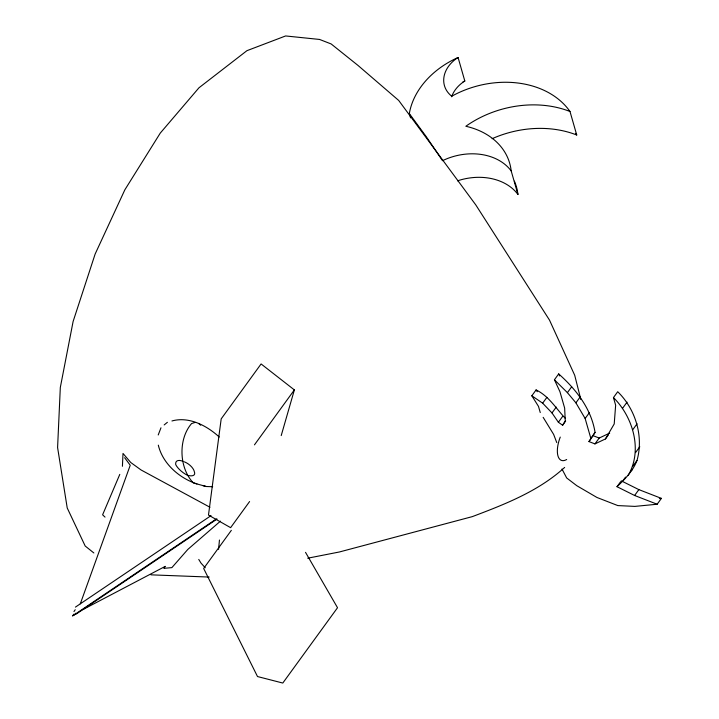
<?xml version="1.0" encoding="UTF-8"?>
<svg xmlns="http://www.w3.org/2000/svg" width="719" height="719" viewBox="0 0 719 719"><rect width="100%" height="100%" fill="white"/><g stroke="black" fill="none" stroke-linecap="round" stroke-linejoin="round"><path stroke-width="1.08" d="M218.567 549.352L219.457 540.032M122.419 466.289L123.003 453.446L130.777 462.524L141.068 469.974L209.975 507.255M628.217 475.259C642.903 450.4 633.035 416.903 613.46 397.589L617.711 391.729C635.488 409.021 643.865 436.406 636.998 460.448C632.972 471.017 625.027 479.061 616.992 486.7L634.607 495.481L657.148 504.235L661.408 498.384L638.858 489.621L621.252 480.84M158.216 434.977L160.975 427.796M281.219 435.57L294.368 389.914L261.096 363.949L221.191 418.88L208.483 515.083L230.61 527.665L249.583 501.556M80.294 603.843L130.229 465.256L124.648 457.706M119.794 474.378L102.601 514.813L105.019 517.105M608.472 434.779L605.425 438.958L594.946 443.902L588.978 441.583L595.053 432.38C591.252 408.743 576.135 389.41 558.681 373.916L554.43 379.767L559.966 391.765L564.649 408.095L565.269 420.912L562.618 425.235L558.384 422.26L551.994 412.94L542.656 403.17L531.835 395.792L536.086 389.932C548.84 396.016 556.012 408.518 565.179 418.188M588.978 441.583L595.053 432.38M605.425 438.958L614.215 423.949L615.644 405.21L613.46 397.589M73.976 611.554L75.225 609.721M164.193 567.92L165.271 566.356L82.622 609.73M73.823 614.188L72.511 615.985L216.356 518.956M254.463 444.845L294.368 389.914M231.347 530.343L203.657 568.459L257.51 676.543L282.801 683.05L337.526 607.726L305.521 552.345M542.656 403.17L546.916 397.319M551.994 412.94L556.245 407.089M590.802 438.231L585.14 418.494L575.901 402.838L567.408 392.646L571.668 386.795M558.384 422.26L562.644 416.409M575.901 402.838L580.161 396.978M562.618 425.235L565.655 421.046M585.14 418.494L589.4 412.634M594.946 443.902L599.197 438.051L609.685 433.108M622.798 407.988L627.058 402.137M632.828 429.638L637.079 423.788M635.533 452.602L639.784 446.742M616.992 486.7L620.641 481.676M632.747 466.307L636.998 460.448M623.121 480.463L625.548 477.11M634.607 495.481L638.858 489.621M74.363 615.024L75.711 613.235M631.012 470.891L632.477 469.408M220.454 521.14L187.83 549.415L171.868 567.624L163.905 568.334M564.649 467.422C538.432 491.302 504.99 504.262 472.284 516.637L339.44 551.967L307.696 558.205M164.175 424.929L167.383 422.314M75.432 607.115L211.035 515.64M76.214 614.053L217.066 519.028M195.083 422.43L191.596 423.545C177.997 439.21 179.022 468.051 193.366 482.943L206.218 486.511L212.671 486.736M171.949 420.966C188.971 416.193 206.883 425.648 219.232 437.008M659.341 498.582L661.408 498.384M657.148 504.235L634.859 506.392L617.828 505.583L596.941 497.467L576.764 485.676L566.662 477.946L561.988 469.013M209.175 577.06L151.017 574.841M196.916 483.932C179.31 478.117 162.71 463.719 158.315 445.151M202.785 485.559L206.218 486.511M593.229 435.732L599.197 438.051M93.856 552.956L85.193 546.018L67.227 508L57.592 447.551L60.315 387.478L73.113 321.474L95.133 254.05L124.863 189.789L160.274 133.087L198.965 87.79L246.932 50.681L285.623 35.95L319.56 39.446L331.153 43.949L358.017 65.447L398.694 100.444L475.807 204.942L549.505 320.108L574.706 375.264L580.844 399.512M198.633 423.41L200.664 425.217M554.43 379.767L567.408 392.646M205.239 567.758L201.023 563.121L198.759 559.427M451.631 96.786A32.409 24.976 -16 0 1 464.816 81.004L458.075 57.493A82.505 63.569 -16 0 0 409.327 113.584L426.412 136.88L442.509 160.688A53.503 41.226 -16 0 1 511.182 170.906L517.923 194.427A53.503 41.226 -16 0 0 457.536 180.828M536.086 389.932L537.201 391.702M531.835 395.792L538.486 406.388L540.257 412.553M543.16 417.335L553.639 434.411L556.758 442.58M558.681 373.916L559.607 375.911M458.075 57.493A32.409 24.976 -16 0 0 451.73 96.229A87.287 67.253 -16 0 1 569.996 111.499L576.737 135.01A93.066 71.711 -16 0 0 492.12 138.695M409.327 113.584L410.558 117.862M566.689 459.504A21.13 9.455 -68.8 0 1 560.263 437.089M184.379 461.832A11.001 5.851 34.4 0 1 194.391 471.862A11.001 4.736 30.3 0 1 188.279 475.466M569.996 111.499A93.066 71.711 -16 0 0 465.831 126.265A75.855 58.446 -16 0 1 511.182 170.906M514.4 181.152A75.855 58.446 -16 0 1 517.923 194.427M575.533 133.357A87.287 67.253 -16 0 1 576.737 135.01M462.991 81.849A82.505 63.569 -16 0 1 464.816 81.004M183.093 461.382A11.711 5.536 41.8 0 0 175.724 464.618A12.591 4.682 37.5 0 0 187.03 475.097"/></g></svg>
